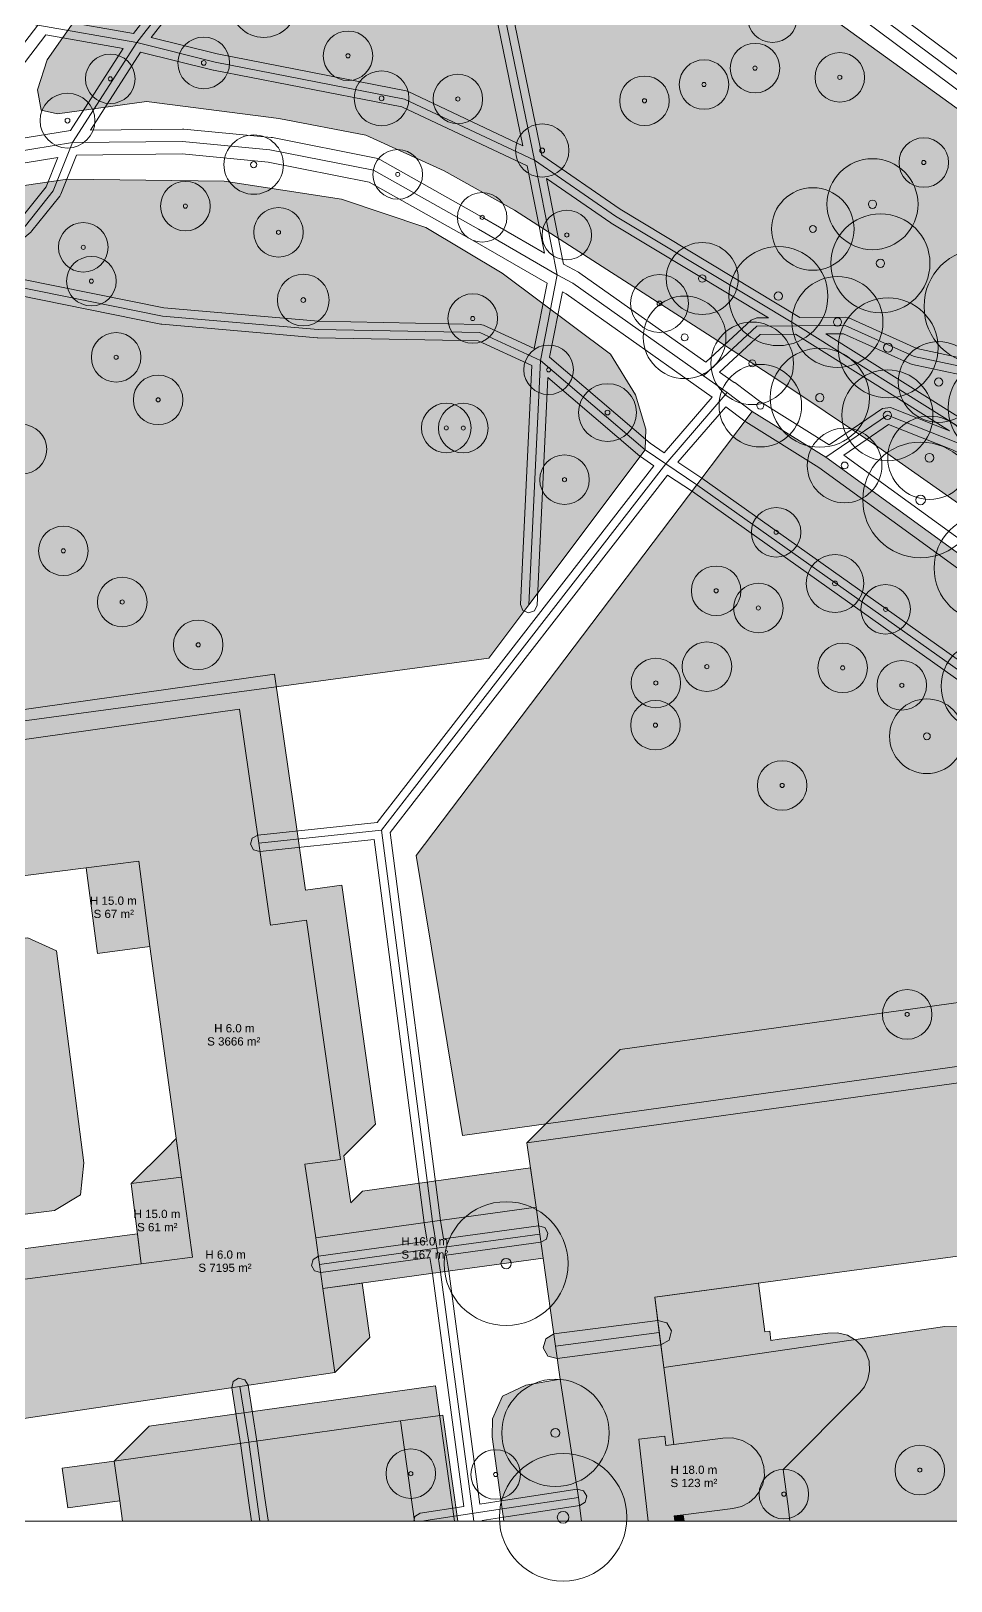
# Model space of a CAD drawing. Header units: metres. Extents: x -4 to 1086, y -7 to 929.
# Drawn here: x 574.8 to 686.2, y -7.2 to 180.5 of the extents above; entities that cross this region are included whole.
import ezdxf

# ---------------------------------------------------------------- set-up
doc = ezdxf.new("R2010")
doc.units = ezdxf.units.M
doc.header["$MEASUREMENT"] = 0
for name, color, linetype, lineweight, true_color in [('TPX_BUILDING_AREAS_TEXT', 7, 'CONTINUOUS', 0, 0x000000), ('TPX_BUILDING_HEIGHTS_TEXT', 7, 'CONTINUOUS', 0, 0x000000), ('TPX_BUILDINGS', 7, 'CONTINUOUS', 0, 0x000000), ('TPX_BUILDINGS_HATCH', 7, 'CONTINUOUS', 0, 0xf0f0f0), ('TPX_BUILDINGS_SHADOWS_HATCH', 7, 'CONTINUOUS', 0, 0x000000), ('TPX_BUILDINGS_SHADOWS_OUTLINES', 7, 'CONTINUOUS', 0, 0x000000), ('TPX_FRAME_PROJECT', 7, 'CONTINUOUS', 0, 0x000000), ('TPX_ROADS_AXES', 7, 'CONTINUOUS', 0, 0x323232), ('TPX_ROADS_CONTOURS', 7, 'CONTINUOUS', 0, 0x646464), ('TPX_ROADS_HATCH', 7, 'CONTINUOUS', 0, 0xc8c8c8), ('TPX_VEGETATION_GREEN_SPACES', 7, 'CONTINUOUS', 0, 0x58ba48), ('TPX_VEGETATION_GREEN_SPACES_HATCH', 7, 'CONTINUOUS', 0, 0x58ba48), ('TPX_VEGETATION_TREES_INDIVIDUAL', 7, 'CONTINUOUS', 0, 0x136734)]:
    doc.layers.add(name, color=color, linetype=linetype, lineweight=lineweight, true_color=true_color)
doc.styles.add('TPX_TEXTE', font='arial.ttf')

# ---------------------------------------------------------------- blocks, each defined once
blk = doc.blocks.new('TREETR003_CR035')
at = {"layer": 'TPX_VEGETATION_TREES_INDIVIDUAL'}
for radius in [3.5, 0.292]:
    blk.add_circle((0, 0, 0.04), radius, dxfattribs=at)
blk = doc.blocks.new('TREETR006_CR060')
at = {"layer": 'TPX_VEGETATION_TREES_INDIVIDUAL'}
for radius in [6, 0.625]:
    blk.add_circle((0, 0, 0.04), radius, dxfattribs=at)
blk = doc.blocks.new('TREETR003_CR030')
at = {"layer": 'TPX_VEGETATION_TREES_INDIVIDUAL'}
for radius in [3, 0.25]:
    blk.add_circle((0, 0, 0.04), radius, dxfattribs=at)
blk = doc.blocks.new('TREETR005_CR055')
at = {"layer": 'TPX_VEGETATION_TREES_INDIVIDUAL'}
for radius in [5.51, 0.5]:
    blk.add_circle((0, 0, 0.04), radius, dxfattribs=at)
blk = doc.blocks.new('TREETR006_CR075')
at = {"layer": 'TPX_VEGETATION_TREES_INDIVIDUAL'}
for radius in [7.5, 0.625]:
    blk.add_circle((0, 0, 0.04), radius, dxfattribs=at)
blk = doc.blocks.new('TREETR005_CR061')
at = {"layer": 'TPX_VEGETATION_TREES_INDIVIDUAL'}
for radius in [6.05, 0.542]:
    blk.add_circle((0, 0, 0.04), radius, dxfattribs=at)
blk = doc.blocks.new('TREETR006_CR070')
at = {"layer": 'TPX_VEGETATION_TREES_INDIVIDUAL'}
for radius in [7, 0.583]:
    blk.add_circle((0, 0, 0.04), radius, dxfattribs=at)
blk = doc.blocks.new('TREETR003_CR033')
at = {"layer": 'TPX_VEGETATION_TREES_INDIVIDUAL'}
for radius in [3.32, 0.292]:
    blk.add_circle((0, 0, 0.04), radius, dxfattribs=at)
blk = doc.blocks.new('TREETR004_CR036')
at = {"layer": 'TPX_VEGETATION_TREES_INDIVIDUAL'}
for radius in [3.6, 0.375]:
    blk.add_circle((0, 0, 0.04), radius, dxfattribs=at)
blk = doc.blocks.new('TREETR003_CR031')
at = {"layer": 'TPX_VEGETATION_TREES_INDIVIDUAL'}
for radius in [3.13, 0.292]:
    blk.add_circle((0, 0, 0.04), radius, dxfattribs=at)
blk = doc.blocks.new('TREETR003_CR040')
at = {"layer": 'TPX_VEGETATION_TREES_INDIVIDUAL'}
for radius in [4, 0.333]:
    blk.add_circle((0, 0, 0.04), radius, dxfattribs=at)
blk = doc.blocks.new('TREETR004_CR050')
at = {"layer": 'TPX_VEGETATION_TREES_INDIVIDUAL'}
for radius in [5, 0.417]:
    blk.add_circle((0, 0, 0.04), radius, dxfattribs=at)
blk = doc.blocks.new('TREETR005_CR051')
at = {"layer": 'TPX_VEGETATION_TREES_INDIVIDUAL'}
for radius in [5.05, 0.542]:
    blk.add_circle((0, 0, 0.04), radius, dxfattribs=at)
blk = doc.blocks.new('TREETR007_CR077')
at = {"layer": 'TPX_VEGETATION_TREES_INDIVIDUAL'}
for radius in [7.72, 0.708]:
    blk.add_circle((0, 0, 0.04), radius, dxfattribs=at)
blk = doc.blocks.new('TREETR005_CR044')
at = {"layer": 'TPX_VEGETATION_TREES_INDIVIDUAL'}
for radius in [4.36, 0.458]:
    blk.add_circle((0, 0, 0.04), radius, dxfattribs=at)
blk = doc.blocks.new('TREETR003_CR032')
at = {"layer": 'TPX_VEGETATION_TREES_INDIVIDUAL'}
for radius in [3.23, 0.292]:
    blk.add_circle((0, 0, 0.04), radius, dxfattribs=at)
blk = doc.blocks.new('TREETR004_CR045')
at = {"layer": 'TPX_VEGETATION_TREES_INDIVIDUAL'}
for radius in [4.52, 0.417]:
    blk.add_circle((0, 0, 0.04), radius, dxfattribs=at)
blk = doc.blocks.new('TREETR005_CR060')
at = {"layer": 'TPX_VEGETATION_TREES_INDIVIDUAL'}
for radius in [6, 0.5]:
    blk.add_circle((0, 0, 0.04), radius, dxfattribs=at)
blk = doc.blocks.new('TREETR005_CR049')
at = {"layer": 'TPX_VEGETATION_TREES_INDIVIDUAL'}
for radius in [4.89, 0.5]:
    blk.add_circle((0, 0, 0.04), radius, dxfattribs=at)
blk = doc.blocks.new('TREETR005_CR065')
at = {"layer": 'TPX_VEGETATION_TREES_INDIVIDUAL'}
for radius in [6.5, 0.542]:
    blk.add_circle((0, 0, 0.04), radius, dxfattribs=at)

msp = doc.modelspace()

# ---------------------------------------------------------------- hatches: boundary and pattern name
at = {"layer": 'TPX_BUILDINGS_HATCH'}
h = msp.add_hatch(color=256, dxfattribs=at)
h.paths.add_polyline_path([(526.49, 72.85), (522.8, 67.76), (528.99, 24.73), (533.62, 21.35), (532.09, 19.29), (537.98, 14.95), (543.89, 10.59), (545.47, 12.7), (550.53, 9.01), (553.27, 9.41), (560.03, 10.41), (600.1, 16.34), (611.6, 18.03), (610.15, 28.18), (609.74, 31.12), (609.29, 34.34), (607.97, 43.24), (612.29, 43.84), (608.18, 72.81), (603.81, 72.2), (602.38, 82.13), (600.05, 98.38), (539.61, 89.86), (535.76, 84.19), (532.23, 86.86), (527.79, 81.05), (523.34, 75.23), (526.49, 72.85)])
h.paths.add_polyline_path([(541.9, 63.04), (543.02, 64.64), (547.21, 61.44), (549.31, 60.98), (551.15, 61.56), (552.67, 62.71), (553.25, 64.36), (553.04, 66.49), (552.09, 67.86), (550.78, 69.1), (547.71, 71.32), (550.48, 75.26), (581.5, 79.15), (582.87, 68.79), (589.2, 69.61), (593.03, 41.68), (586.95, 40.93), (588.16, 31.2), (556.29, 27), (553.48, 29.25), (557.45, 34.51), (557.58, 35.14), (557.89, 36.6), (557.27, 38.44), (556.09, 39.93), (554.43, 40.47), (552.31, 40.25), (550.94, 39.29), (549.7, 37.97), (547.13, 34.33), (545.03, 36.2), (541.9, 63.04)], flags=16)
for points in [[(539.61, 89.86), (535.76, 84.19), (544.49, 77.59), (542.54, 75.03), (547.71, 71.32), (550.48, 75.26), (581.5, 79.15), (587.85, 79.97), (589.2, 69.61), (593.03, 41.68), (594.35, 31.98), (588.16, 31.2), (556.29, 27), (553.48, 29.25), (550.26, 24.97), (553.06, 22.92), (545.47, 12.7), (550.53, 9.01), (553.27, 9.41), (560.03, 10.41), (600.1, 16.34), (611.6, 18.03), (610.15, 28.18), (609.74, 31.12), (609.29, 34.34), (607.97, 43.24), (612.29, 43.84), (608.18, 72.81), (603.81, 72.2), (602.38, 82.13), (600.05, 98.38), (539.61, 89.86)], [(587.85, 79.97), (581.5, 79.15), (582.87, 68.79), (589.2, 69.61), (587.85, 79.97)], [(699.89, 54.87), (634.83, 45.86), (635.95, 38.04), (636.41, 34.79), (636.81, 31.88), (638.31, 21.2), (638.86, 17.23), (641.1, 2.89), (641.46, 0), (649.53, 0), (648.38, 9.94), (651.54, 10.3), (651.67, 9.18), (652.65, 9.31), (651.44, 18.63), (650.88, 22.86), (650.32, 27.15), (695.64, 33.3), (697.66, 31.63), (702.91, 38.34), (702.02, 39.02), (704.45, 42.13), (698.87, 46.52), (703.38, 52.15), (699.89, 54.87)], [(699.89, 54.87), (634.83, 45.86), (635.95, 38.04), (636.41, 34.79), (636.81, 31.88), (638.31, 21.2), (638.86, 17.23), (641.1, 2.89), (641.46, 0), (653.87, 0), (653.76, 0.77), (659.77, 1.55), (660.81, 1.79), (661.76, 2.28), (662.44, 2.86), (662.98, 3.57), (663.4, 4.49), (663.6, 5.49), (663.54, 6.65), (663.16, 7.76), (662.65, 8.54), (661.99, 9.18), (660.93, 9.8), (659.74, 10.1), (658.56, 10.07), (652.65, 9.31), (651.44, 18.63), (650.88, 22.86), (650.32, 27.15), (695.64, 33.3), (697.66, 31.63), (697.04, 30.84), (700.5, 28.17), (703.96, 25.49), (704.77, 26.53), (707.89, 24.22), (710.02, 0.01), (710, 0), (732.06, 0), (727.44, 28.96), (726.55, 34.48), (722.87, 37.35), (723.69, 38.37), (715.1, 45.07), (704.39, 53.43), (703.38, 52.15), (699.89, 54.87)], [(593.03, 41.68), (586.95, 40.93), (588.16, 31.2), (594.35, 31.98), (593.03, 41.68)], [(623.41, 36.3), (609.29, 34.34), (609.74, 31.12), (610.15, 28.18), (624.4, 30.16), (636.81, 31.88), (636.41, 34.79), (635.95, 38.04), (623.41, 36.3)], [(601.17, 9.58), (584.86, 7.28), (585.54, 2.49), (585.89, 0), (621.25, 0), (619.53, 12.16), (601.17, 9.58)], [(651.54, 10.3), (648.38, 9.94), (649.53, 0), (652.74, 0), (652.67, 0.64), (653.76, 0.77), (659.77, 1.55), (660.81, 1.79), (661.76, 2.28), (662.44, 2.86), (662.98, 3.57), (663.4, 4.49), (663.6, 5.49), (663.54, 6.65), (663.16, 7.76), (662.65, 8.54), (661.99, 9.18), (660.93, 9.8), (659.74, 10.1), (658.56, 10.07), (652.65, 9.31), (651.67, 9.18), (651.54, 10.3)], [(653.76, 0.77), (652.67, 0.64), (652.74, 0), (653.87, 0), (653.76, 0.77)]]:
    msp.add_hatch(color=256, dxfattribs=at).paths.add_polyline_path(points)
at = {"layer": 'TPX_BUILDINGS_SHADOWS_HATCH'}
for points in [[(542.84, 97.47), (532.23, 86.86), (535.76, 84.19), (539.61, 89.86), (600.05, 98.38), (602.38, 82.13), (603.81, 72.2), (608.18, 72.81), (612.29, 43.84), (607.97, 43.24), (609.29, 34.34), (623.41, 36.3), (635.95, 38.04), (635.27, 42.82), (629.07, 41.96), (614.95, 40), (613.54, 38.58), (612.69, 44.25), (616.53, 48.09), (612.42, 77.05), (608.05, 76.44), (606.62, 86.38), (604.29, 102.62), (546.75, 94.51), (542.84, 97.47)], [(639.07, 50.1), (634.83, 45.86), (699.89, 54.87), (703.38, 52.15), (704.39, 53.43), (715.1, 45.07), (723.69, 38.37), (722.87, 37.35), (726.55, 34.48), (727.44, 28.96), (732.06, 0), (739.76, 0), (742.31, 3.51), (741.41, 4.15), (743.95, 7.67), (738.75, 40.27), (737.87, 45.8), (734.36, 48.52), (735.6, 50.07), (736.42, 51.1), (727.83, 57.8), (717.12, 66.15), (714.54, 63.58), (711.21, 66.18), (646.14, 57.17), (639.07, 50.1)], [(543.02, 64.64), (541.9, 63.04), (545.03, 36.2), (547.13, 34.33), (549.7, 37.97), (550.94, 39.29), (552.31, 40.25), (554.43, 40.47), (556.09, 39.93), (557.27, 38.44), (557.89, 36.6), (557.58, 35.14), (557.45, 34.51), (553.48, 29.25), (556.29, 27), (588.16, 31.2), (587.71, 34.83), (562.13, 31.45), (563.67, 33.52), (560.86, 35.58), (564.09, 39.86), (568.06, 45.12), (568.19, 45.75), (568.5, 47.21), (567.87, 49.04), (566.7, 50.54), (565.04, 51.08), (562.91, 50.85), (561.55, 49.89), (553.02, 41.36), (551.86, 42.21), (549.71, 40.06), (549.27, 40.45), (546.79, 61.77), (543.02, 64.64)], [(591.19, 45.17), (586.95, 40.93), (593.03, 41.68), (592.39, 46.37), (591.19, 45.17)], [(614.91, 28.84), (610.15, 28.18), (611.6, 18.03), (615.84, 22.28), (614.91, 28.84)], [(650.39, 27.16), (650.32, 27.15), (651.44, 18.63), (652.65, 9.31), (658.56, 10.07), (659.74, 10.1), (660.93, 9.8), (661.99, 9.18), (662.65, 8.54), (663.16, 7.76), (663.54, 6.65), (663.6, 5.49), (663.4, 4.49), (662.98, 3.57), (662.44, 2.86), (661.76, 2.28), (660.81, 1.79), (659.77, 1.55), (653.76, 0.77), (653.87, 0), (666.69, 0), (666.5, 1.5), (665.86, 6.28), (675.17, 15.59), (675.71, 16.29), (676.13, 17.22), (676.33, 18.22), (676.27, 19.38), (675.88, 20.48), (675.37, 21.26), (674.72, 21.91), (673.65, 22.53), (672.47, 22.83), (671.29, 22.8), (665.38, 22.04), (664.4, 21.91), (664.27, 23.03), (663.66, 22.96), (662.89, 28.86), (650.39, 27.16)], [(589.1, 11.53), (584.86, 7.28), (601.17, 9.58), (619.53, 12.16), (621.25, 0), (626.1, 0), (623.77, 16.4), (605.41, 13.82), (589.1, 11.53)]]:
    msp.add_hatch(color=256, dxfattribs=at).paths.add_polyline_path(points)
at = {"layer": 'TPX_ROADS_HATCH'}
for points in [[(637.12, 22.12), (636.82, 21.01), (637.39, 20.01), (638.5, 19.72), (651.08, 21.37), (652.07, 21.94), (652.37, 23.05), (651.8, 24.05), (650.69, 24.34), (638.11, 22.69), (637.12, 22.12)], [(599.29, 16.92), (599.11, 16.18), (600.18, 9.43), (601.14, 2.5), (601.5, 0), (603.47, 0), (603.5, 0.14), (603.12, 2.78), (602.16, 9.71), (601.08, 16.49), (600.68, 17.15), (599.94, 17.32), (599.29, 16.92)]]:
    msp.add_hatch(color=256, dxfattribs=at).paths.add_polyline_path(points)
at = {"layer": 'TPX_VEGETATION_GREEN_SPACES_HATCH'}
for points in [[(576.77, 177.06), (575.61, 173.4), (576.03, 170.93), (578.03, 170.48), (588.77, 171.99), (604.82, 169.94), (615.36, 167.92), (624.84, 163.61), (633.33, 158.84), (657.29, 143.44), (664.99, 138.42), (676.94, 130.43), (724.82, 96.75), (727.58, 95.83), (730.68, 95.64), (732.49, 96.5), (752.1, 119.75), (752, 122.75), (748.3, 126.24), (727.65, 141.7), (708.78, 155.34), (691.14, 168.11), (670.59, 182.94), (653.27, 195.95), (631.48, 213.88), (627.12, 217.65), (624.03, 219.49), (621.28, 219.65), (619.98, 219.24), (608.88, 210.22), (599.29, 202.97), (592.22, 196.42), (584.36, 187.91), (576.77, 177.06)], [(560.66, 155.19), (521.83, 101.69), (526.29, 98.84), (536.56, 91.93), (630.22, 104.56), (635.08, 111.03), (649.17, 129.79), (649.25, 132.31), (648.01, 136.44), (644.95, 141.39), (631.85, 151.19), (622.59, 156.73), (612.39, 160.16), (598.2, 162.34), (579.23, 162.58), (570.61, 161.32), (564.95, 158.85), (560.66, 155.19)], [(655.44, 125.55), (621.43, 80.65), (627.04, 46.74), (706.59, 57.84), (716.06, 71.99), (717.08, 71.18), (721.51, 67.68), (725.06, 72.15), (716, 79.3), (717.68, 81.41), (720.71, 85.2), (727.72, 79.66), (730.69, 83.04), (731.92, 84.43), (728.71, 87.01), (671.03, 128.89), (662.13, 134.44), (655.44, 125.55)], [(549.31, 60.98), (547.21, 61.44), (549.7, 37.97), (550.94, 39.29), (552.31, 40.25), (554.43, 40.47), (556.09, 39.93), (557.27, 38.44), (557.89, 36.6), (557.58, 35.14), (577.66, 37.64), (580.8, 39.55), (581.22, 43.42), (577.9, 69.1), (574.41, 70.68), (552.09, 67.86), (553.04, 66.49), (553.25, 64.36), (552.67, 62.71), (551.15, 61.56), (549.31, 60.98)], [(685.43, 23.61), (651.44, 18.63), (652.65, 9.31), (658.56, 10.07), (659.74, 10.1), (660.93, 9.8), (661.99, 9.18), (662.65, 8.54), (663.16, 7.76), (663.54, 6.65), (663.6, 5.49), (663.4, 4.49), (662.98, 3.57), (662.44, 2.86), (661.76, 2.28), (660.81, 1.79), (659.77, 1.55), (653.76, 0.77), (653.87, 0), (697.5, 0), (699.32, 2.34), (700.55, 5.09), (701.18, 8.04), (701.21, 10.58), (700.79, 13.09), (699.13, 16.94), (696.58, 20.01), (694.03, 21.85), (691.68, 22.9), (689.12, 23.53), (685.43, 23.61)], [(630.7, 12.41), (630.63, 10.22), (632.07, 0), (641.46, 0), (641.1, 2.89), (638.86, 17.23), (634.7, 16.47), (631.89, 15.16), (630.7, 12.41)], [(624.65, 12.87), (619.53, 12.16), (621.25, 0), (626.47, 0), (624.65, 12.87)], [(584.86, 7.28), (578.58, 6.42), (579.26, 1.61), (585.54, 2.49), (584.86, 7.28)]]:
    msp.add_hatch(color=256, dxfattribs=at).paths.add_polyline_path(points)

# ---------------------------------------------------------------- linework, layer by layer
at = {"layer": 'TPX_BUILDINGS', "elevation": 0.04}
for points in [[(560.03, 10.41), (600.1, 16.34), (611.6, 18.03), (610.15, 28.18), (609.74, 31.12), (609.29, 34.34), (607.97, 43.24), (612.29, 43.84), (608.18, 72.81), (603.81, 72.2), (602.38, 82.13), (600.05, 98.38), (539.61, 89.86)], [(560.03, 10.41), (600.1, 16.34), (611.6, 18.03), (610.15, 28.18), (609.74, 31.12), (609.29, 34.34), (607.97, 43.24), (612.29, 43.84), (608.18, 72.81), (603.81, 72.2), (602.38, 82.13), (600.05, 98.38), (539.61, 89.86)], [(550.48, 75.26), (581.5, 79.15), (587.85, 79.97), (589.2, 69.61), (593.03, 41.68), (594.35, 31.98), (588.16, 31.2), (556.29, 27)], [(550.48, 75.26), (581.5, 79.15), (582.87, 68.79), (589.2, 69.61), (593.03, 41.68), (586.95, 40.93), (588.16, 31.2), (556.29, 27)], [(699.89, 54.87), (634.83, 45.86), (635.95, 38.04), (636.41, 34.79), (636.81, 31.88), (638.31, 21.2), (638.86, 17.23), (641.1, 2.89), (641.46, 0), (653.87, 0), (653.76, 0.77), (659.77, 1.55), (660.81, 1.79), (661.76, 2.28), (662.44, 2.86), (662.98, 3.57), (663.4, 4.49), (663.6, 5.49), (663.54, 6.65), (663.16, 7.76), (662.65, 8.54), (661.99, 9.18), (660.93, 9.8), (659.74, 10.1), (658.56, 10.07), (652.65, 9.31), (651.44, 18.63), (650.88, 22.86), (650.32, 27.15), (695.64, 33.3)]]:
    msp.add_lwpolyline(points, dxfattribs=at)
for points in [[(587.85, 79.97), (581.5, 79.15), (582.87, 68.79), (589.2, 69.61)], [(699.89, 54.87), (634.83, 45.86), (635.95, 38.04), (636.41, 34.79), (636.81, 31.88), (638.31, 21.2), (638.86, 17.23), (641.1, 2.89), (641.46, 0), (649.53, 0), (648.38, 9.94), (651.54, 10.3), (651.67, 9.18), (652.65, 9.31), (651.44, 18.63), (650.88, 22.86), (650.32, 27.15), (695.64, 33.3), (697.66, 31.63), (702.91, 38.34), (702.02, 39.02), (704.45, 42.13), (698.87, 46.52), (703.38, 52.15)], [(593.03, 41.68), (586.95, 40.93), (588.16, 31.2), (594.35, 31.98)], [(623.41, 36.3), (609.29, 34.34), (609.74, 31.12), (610.15, 28.18), (624.4, 30.16), (636.81, 31.88), (636.41, 34.79), (635.95, 38.04)], [(601.17, 9.58), (584.86, 7.28), (585.54, 2.49), (585.89, 0), (621.25, 0), (619.53, 12.16)], [(651.54, 10.3), (648.38, 9.94), (649.53, 0), (652.74, 0), (652.67, 0.64), (653.76, 0.77), (659.77, 1.55), (660.81, 1.79), (661.76, 2.28), (662.44, 2.86), (662.98, 3.57), (663.4, 4.49), (663.6, 5.49), (663.54, 6.65), (663.16, 7.76), (662.65, 8.54), (661.99, 9.18), (660.93, 9.8), (659.74, 10.1), (658.56, 10.07), (652.65, 9.31), (651.67, 9.18)], [(653.76, 0.77), (652.67, 0.64), (652.74, 0), (653.87, 0)]]:
    msp.add_lwpolyline(points, close=True, dxfattribs=at)
at = {"layer": 'TPX_BUILDINGS_SHADOWS_OUTLINES', "elevation": 0.04}
for points in [[(542.84, 97.47), (532.23, 86.86), (535.76, 84.19), (539.61, 89.86), (600.05, 98.38), (602.38, 82.13), (603.81, 72.2), (608.18, 72.81), (612.29, 43.84), (607.97, 43.24), (609.29, 34.34), (623.41, 36.3), (635.95, 38.04), (635.27, 42.82), (629.07, 41.96), (614.95, 40), (613.54, 38.58), (612.69, 44.25), (616.53, 48.09), (612.42, 77.05), (608.05, 76.44), (606.62, 86.38), (604.29, 102.62), (546.75, 94.51)], [(591.19, 45.17), (586.95, 40.93), (593.03, 41.68), (592.39, 46.37)], [(614.91, 28.84), (610.15, 28.18), (611.6, 18.03), (615.84, 22.28)], [(650.39, 27.16), (650.32, 27.15), (651.44, 18.63), (652.65, 9.31), (658.56, 10.07), (659.74, 10.1), (660.93, 9.8), (661.99, 9.18), (662.65, 8.54), (663.16, 7.76), (663.54, 6.65), (663.6, 5.49), (663.4, 4.49), (662.98, 3.57), (662.44, 2.86), (661.76, 2.28), (660.81, 1.79), (659.77, 1.55), (653.76, 0.77), (653.87, 0), (666.69, 0), (666.5, 1.5), (665.86, 6.28), (675.17, 15.59), (675.71, 16.29), (676.13, 17.22), (676.33, 18.22), (676.27, 19.38), (675.88, 20.48), (675.37, 21.26), (674.72, 21.91), (673.65, 22.53), (672.47, 22.83), (671.29, 22.8), (665.38, 22.04), (664.4, 21.91), (664.27, 23.03), (663.66, 22.96), (662.89, 28.86)], [(589.1, 11.53), (584.86, 7.28), (601.17, 9.58), (619.53, 12.16), (621.25, 0), (626.1, 0), (623.77, 16.4), (605.41, 13.82)]]:
    msp.add_lwpolyline(points, close=True, dxfattribs=at)
for points in [[(711.21, 66.18), (646.14, 57.17), (639.07, 50.1), (634.83, 45.86), (699.89, 54.87)], [(556.29, 27), (588.16, 31.2), (587.71, 34.83), (562.13, 31.45)]]:
    msp.add_lwpolyline(points, dxfattribs=at)
at = {"layer": 'TPX_FRAME_PROJECT', "elevation": 0}
msp.add_lwpolyline([(0, 0), (1081.31, 0), (1081.31, 926.42), (0, 926.42)], close=True, dxfattribs=at)
at = {"layer": 'TPX_ROADS_AXES', "elevation": 0.03}
for points in [[(301.31, 376.65), (314.36, 370.33), (350.84, 354.43), (365.46, 348.15), (379.85, 341.97), (408.07, 327.97), (438.12, 310.03), (449.28, 302.28), (469.03, 288.9), (486.89, 276.81), (497.71, 271.92), (557.14, 249.61), (621.4, 224.91), (636.99, 212.59), (670.07, 187.9), (690.41, 172.72), (726.08, 145.98), (745.67, 130.9), (758.22, 120.91), (789.83, 96.69), (811.33, 77.19), (831, 51.84), (846.42, 26.15), (858.87, 0)], [(736.21, 95.81), (699.2, 124.35), (687.46, 132.37), (667.63, 144.81), (645.58, 158.11), (635.75, 164.89), (620.03, 172.29), (597.11, 176.77), (587.62, 179.14), (575.63, 181.25), (549.32, 184.97), (524.84, 189.08), (500.01, 197.83), (492.73, 201.18), (469.96, 216.58), (430.81, 246.95), (399.99, 267.29), (387.54, 275.51), (349.12, 304.76), (328.4, 317.17), (303.54, 324.07), (288.31, 327.19), (280.12, 325.72)], [(232.2, 301.39), (256.66, 303.48), (287, 306.09), (300.01, 305.23), (314.5, 302.5), (343.76, 288.52), (387.36, 256.22), (486.11, 184.57), (486.58, 184.21), (494.49, 178.61), (499.33, 175.18), (515.59, 165.35), (536.92, 157.79), (554.84, 152.99), (566.8, 150.84), (590.74, 146), (609.56, 144.37), (629.16, 143.99), (636.48, 140.63), (649.17, 129.79), (651.65, 128.09), (655.44, 125.55), (717.68, 81.41)], [(654.03, 262.53), (646.73, 250.37), (641.68, 243.02), (634.27, 234.12), (631.2, 230.97), (621.4, 224.91), (598.54, 208.27), (587.51, 197.05), (575.63, 181.25), (562.57, 164.2)], [(621.4, 224.91), (625.67, 213.91), (635.75, 164.89), (638.52, 151), (636.48, 140.63), (635.08, 111.03)], [(526.29, 98.84), (566.8, 150.84), (574.14, 156.93), (577.5, 161.16), (579.84, 167.01), (587.62, 179.14), (594.87, 188.5), (604.76, 199.04), (615.8, 208.42), (625.67, 213.91)], [(799.61, 211.33), (798.41, 207.03), (796.46, 200), (789.07, 184.29), (777.94, 163.4), (773.1, 157.16), (769.38, 153.98), (766.63, 155.69), (749.04, 134.89), (745.67, 130.9), (739.13, 128), (729.72, 126.14), (717.67, 123.3), (705.87, 124.28), (699.2, 124.35), (686.8, 130.72), (678.49, 133.99), (671.03, 128.89)], [(728.71, 87.01), (671.03, 128.89), (662.13, 134.44), (659.1, 136.75), (656.21, 138.77), (640.39, 149.98), (638.52, 151), (628.99, 156.51), (616.29, 163.66), (603.74, 166.15), (593.16, 167.15), (579.84, 167.01), (562.57, 164.2)], [(656.21, 138.77), (662.69, 144.77), (667.63, 144.81), (673.39, 144.87), (681.73, 141.11), (691.24, 139.08), (707.35, 135.24), (716.5, 135.36), (722.35, 137.23), (724.34, 141.48), (726.08, 145.98), (727.63, 151.59)], [(659.1, 136.75), (651.65, 128.09), (620.68, 88.15), (617.23, 83.71)], [(617.23, 83.71), (602.38, 82.13)], [(617.23, 83.71), (623.41, 36.3), (623.93, 33.08), (624.4, 30.16), (628.43, 0)], [(609.74, 31.12), (623.93, 33.08), (636.41, 34.79)], [(650.88, 22.86), (638.31, 21.2)], [(601.17, 9.58), (600.1, 16.34)], [(601.17, 9.58), (602.13, 2.64)], [(602.13, 2.64), (602.51, 0)], [(632.43, 1.58), (641.1, 2.89)], [(622.09, 0), (632.43, 1.58)]]:
    msp.add_lwpolyline(points, dxfattribs=at)
at = {"layer": 'TPX_ROADS_CONTOURS', "elevation": 0.03}
for points in [[(691.31, 173.92), (670.97, 189.11), (637.91, 213.78), (624.01, 224.76), (631.99, 229.7), (632.27, 229.92), (635.35, 233.08), (635.42, 233.16), (642.83, 242.06), (642.92, 242.17), (647.96, 249.53), (648.01, 249.6), (654.69, 260.71), (684.21, 250.32), (681.84, 244.2), (681.86, 243.42), (682.42, 242.9), (732.29, 224.34)], [(567.21, 149.74), (590.54, 145.02), (590.65, 145), (609.47, 143.37), (609.54, 143.37), (628.93, 143), (635.45, 140), (634.08, 111.07), (634.34, 110.35), (635.03, 110.03), (635.75, 110.29), (636.08, 110.98), (637.38, 138.54), (648.52, 129.03), (648.6, 128.97), (650.21, 127.87), (619.89, 88.77), (616.7, 84.66), (602.27, 83.13), (601.6, 82.76), (601.39, 82.03), (601.75, 81.35), (602.49, 81.14), (616.37, 82.61), (622.42, 36.17), (622.78, 33.93), (609.61, 32.11), (608.95, 31.72), (608.75, 30.98), (609.14, 30.32), (609.88, 30.13), (623.1, 31.96), (623.41, 30.01), (627.19, 1.79), (621.94, 0.99), (621.28, 0.59), (621.14, 0), (629.39, 0), (629.42, 0.11), (632.58, 0.59), (641.25, 1.9), (641.91, 2.3), (642.09, 3.04), (641.69, 3.69), (640.95, 3.88), (632.27, 2.56), (629.16, 2.09), (625.39, 30.29), (625.08, 32.23), (636.54, 33.8), (637.21, 34.18), (637.4, 34.92), (637.01, 35.59), (636.27, 35.78), (624.76, 34.2), (624.4, 36.44), (618.28, 83.42), (621.47, 87.54), (651.87, 126.74), (654.88, 124.73), (717.05, 80.63)], [(718.26, 82.22), (656.02, 126.37), (653.14, 128.3), (658.92, 135), (661.23, 133.25), (661.34, 133.17), (670.19, 127.65), (727.8, 85.82)]]:
    msp.add_lwpolyline(points, dxfattribs=at)
for points in [[(577.96, 181.85), (588.65, 196.07), (599.52, 207.13), (621.13, 222.86), (624.43, 214.36), (615.31, 209.29), (615.15, 209.18), (604.11, 199.8), (604.03, 199.72), (594.14, 189.18), (594.08, 189.11), (587.2, 180.23)], [(624.02, 220.93), (636.07, 211.42), (636.1, 211.39), (669.17, 186.7), (689.51, 171.52), (724.69, 145.15), (723.42, 141.87), (721.63, 138.05), (716.33, 136.35), (707.46, 136.24), (691.47, 140.05), (691.45, 140.05), (682.04, 142.06), (673.81, 145.78), (673.38, 145.87), (667.91, 145.81), (646.12, 158.95), (636.65, 165.48), (626.65, 214.11), (626.61, 214.27)], [(589.35, 179.74), (595.63, 187.85), (605.45, 198.31), (616.37, 207.59), (624.97, 212.37), (634.37, 166.64), (620.46, 173.19), (620.22, 173.27), (597.33, 177.75)], [(566.06, 166.29), (576.61, 180.06), (585.96, 178.41), (579.6, 168.49)], [(582.01, 168.53), (588.07, 177.99), (596.87, 175.8), (596.92, 175.79), (619.72, 171.33), (634.87, 164.2), (636.98, 153.62), (629.73, 157.81), (617.03, 164.96), (616.58, 165.13), (604.03, 167.62), (603.88, 167.64), (593.3, 168.64), (593.14, 168.65)], [(569.05, 151.4), (574.78, 156.16), (574.92, 156.31), (578.28, 160.53), (578.43, 160.78), (580.32, 165.51), (593.1, 165.65), (603.52, 164.66), (615.76, 162.23), (628.25, 155.2), (637.3, 149.97), (635.74, 142.07), (629.58, 144.9), (629.18, 144.99), (609.61, 145.37), (590.88, 146.99)], [(557.08, 153.6), (563.44, 162.82), (578.04, 165.2), (576.62, 161.66), (573.42, 157.63), (566.52, 151.91)], [(637.22, 162.66), (645.01, 157.29), (645.06, 157.26), (664.09, 145.78), (662.68, 145.77), (662.01, 145.5), (656.5, 140.4), (641.26, 151.2), (641.11, 151.3), (639.28, 152.29)], [(637.57, 141.01), (639.14, 148.95), (639.59, 148.71), (655.34, 137.54), (657.29, 136.18), (651.47, 129.42), (649.77, 130.59)], [(658.18, 139.22), (663.09, 143.77), (667.35, 143.81), (686.01, 132.11), (678.85, 134.92), (677.92, 134.81), (671.46, 130.4), (662.99, 135.68), (660.01, 137.94), (659.96, 137.97)], [(671.06, 143.84), (673.18, 143.86), (681.31, 140.2), (681.52, 140.13), (691.02, 138.1), (707.12, 134.27), (707.36, 134.24), (716.51, 134.36), (716.8, 134.4), (722.66, 136.28), (723.26, 136.81), (725.24, 141.05), (725.27, 141.12), (726.34, 143.89), (743.21, 130.9), (738.83, 128.96), (729.53, 127.12), (729.49, 127.11), (717.6, 124.31), (705.95, 125.28), (705.88, 125.28), (699.51, 125.34), (688.03, 133.2), (687.99, 133.22)], [(673.21, 129.17), (678.62, 132.86), (686.39, 129.81), (698.66, 123.5), (734.37, 95.96), (728.47, 89.04)], [(637.12, 22.12), (636.82, 21.01), (637.39, 20.01), (638.5, 19.72), (651.08, 21.37), (652.07, 21.94), (652.37, 23.05), (651.8, 24.05), (650.69, 24.34), (638.11, 22.69)], [(599.29, 16.92), (599.11, 16.18), (600.18, 9.43), (601.14, 2.5), (601.5, 0), (603.47, 0), (603.5, 0.14), (603.12, 2.78), (602.16, 9.71), (601.08, 16.49), (600.68, 17.15), (599.94, 17.32)]]:
    msp.add_lwpolyline(points, close=True, dxfattribs=at)
at = {"layer": 'TPX_VEGETATION_GREEN_SPACES', "elevation": 0}
for points in [[(584.36, 187.91), (576.77, 177.06), (575.61, 173.4), (576.03, 170.93), (578.03, 170.48), (588.77, 171.99), (604.82, 169.94), (615.36, 167.92), (624.84, 163.61), (633.33, 158.84), (657.29, 143.44), (664.99, 138.42), (676.94, 130.43), (724.82, 96.75)], [(691.14, 168.11), (670.59, 182.94)], [(689.12, 23.53), (685.43, 23.61), (651.44, 18.63), (652.65, 9.31), (658.56, 10.07), (659.74, 10.1), (660.93, 9.8), (661.99, 9.18), (662.65, 8.54), (663.16, 7.76), (663.54, 6.65), (663.6, 5.49), (663.4, 4.49), (662.98, 3.57), (662.44, 2.86), (661.76, 2.28), (660.81, 1.79), (659.77, 1.55), (653.76, 0.77), (653.87, 0), (697.5, 0)]]:
    msp.add_lwpolyline(points, dxfattribs=at)
for points in [[(560.66, 155.19), (521.83, 101.69), (526.29, 98.84), (536.56, 91.93), (630.22, 104.56), (635.08, 111.03), (649.17, 129.79), (649.25, 132.31), (648.01, 136.44), (644.95, 141.39), (631.85, 151.19), (622.59, 156.73), (612.39, 160.16), (598.2, 162.34), (579.23, 162.58), (570.61, 161.32), (564.95, 158.85)], [(655.44, 125.55), (621.43, 80.65), (627.04, 46.74), (706.59, 57.84), (716.06, 71.99), (717.08, 71.18), (721.51, 67.68), (725.06, 72.15), (716, 79.3), (717.68, 81.41), (720.71, 85.2), (727.72, 79.66), (730.69, 83.04), (731.92, 84.43), (728.71, 87.01), (671.03, 128.89), (662.13, 134.44)], [(549.31, 60.98), (547.21, 61.44), (549.7, 37.97), (550.94, 39.29), (552.31, 40.25), (554.43, 40.47), (556.09, 39.93), (557.27, 38.44), (557.89, 36.6), (557.58, 35.14), (577.66, 37.64), (580.8, 39.55), (581.22, 43.42), (577.9, 69.1), (574.41, 70.68), (552.09, 67.86), (553.04, 66.49), (553.25, 64.36), (552.67, 62.71), (551.15, 61.56)], [(630.7, 12.41), (630.63, 10.22), (632.07, 0), (641.46, 0), (641.1, 2.89), (638.86, 17.23), (634.7, 16.47), (631.89, 15.16)], [(624.65, 12.87), (619.53, 12.16), (621.25, 0), (626.47, 0)], [(584.86, 7.28), (578.58, 6.42), (579.26, 1.61), (585.54, 2.49)]]:
    msp.add_lwpolyline(points, close=True, dxfattribs=at)

# ---------------------------------------------------------------- block references
at = {"layer": 'TPX_VEGETATION_TREES_INDIVIDUAL'}
for name, p in [('TREETR003_CR040', (602.98, 183.76, 0.04)), ('TREETR003_CR030', (664.58, 182.15, 0.04)), ('TREETR003_CR030', (613.19, 177.53, 0.04)), ('TREETR003_CR031', (595.72, 176.67, 0.04)), ('TREETR003_CR030', (662.47, 176.04, 0.04)), ('TREETR003_CR030', (584.4, 174.74, 0.04)), ('TREETR003_CR030', (656.29, 174.05, 0.04)), ('TREETR003_CR030', (672.73, 174.92, 0.04)), ('TREETR003_CR033', (617.25, 172.38, 0.04)), ('TREETR003_CR030', (626.49, 172.29, 0.04)), ('TREETR003_CR030', (649.08, 172.08, 0.04)), ('TREETR003_CR033', (579.22, 169.68, 0.04)), ('TREETR003_CR032', (636.7, 166.06, 0.04)), ('TREETR004_CR036', (601.77, 164.35, 0.04)), ('TREETR003_CR030', (682.9, 164.6, 0.04)), ('TREETR003_CR030', (619.21, 163.16, 0.04)), ('TREETR005_CR055', (676.69, 159.55, 0.04)), ('TREETR003_CR030', (593.5, 159.32, 0.04)), ('TREETR004_CR050', (669.47, 156.55, 0.04)), ('TREETR003_CR030', (629.43, 157.96, 0.04)), ('TREETR003_CR030', (604.77, 156.15, 0.04)), ('TREETR003_CR030', (639.68, 155.82, 0.04)), ('TREETR005_CR060', (677.65, 152.39, 0.04)), ('TREETR003_CR030', (581.13, 154.33, 0.04)), ('TREETR005_CR044', (656.07, 150.55, 0.04)), ('TREETR005_CR060', (665.29, 148.42, 0.04)), ('TREETR006_CR070', (689.93, 147.16, 0.04)), ('TREETR003_CR030', (582.12, 150.23, 0.04)), ('TREETR003_CR031', (607.77, 147.94, 0.04)), ('TREETR003_CR035', (650.9, 147.53, 0.04)), ('TREETR005_CR055', (672.45, 145.28, 0.04)), ('TREETR003_CR030', (628.29, 145.7, 0.04)), ('TREETR004_CR050', (653.94, 143.42, 0.04)), ('TREETR005_CR061', (678.58, 142.16, 0.04)), ('TREETR004_CR050', (662.13, 140.27, 0.04)), ('TREETR003_CR030', (585.11, 141.01, 0.04)), ('TREETR005_CR049', (684.7, 138.01, 0.04)), ('TREETR003_CR030', (637.47, 139.49, 0.04)), ('TREETR005_CR060', (670.31, 136.11, 0.04)), ('TREETR006_CR060', (691.86, 134.88, 0.04)), ('TREETR004_CR050', (663.11, 135.15, 0.04)), ('TREETR005_CR055', (678.5, 133.98, 0.04)), ('TREETR003_CR030', (590.2, 135.85, 0.04)), ('TREETR003_CR035', (644.61, 134.31, 0.04)), ('TREETR003_CR030', (625.08, 132.45, 0.04)), ('TREETR003_CR030', (627.14, 132.43, 0.04)), ('TREETR005_CR051', (683.59, 128.83, 0.04)), ('TREETR003_CR030', (573.71, 129.87, 0.04)), ('TREETR004_CR045', (673.31, 127.9, 0.04)), ('TREETR006_CR070', (682.51, 123.73, 0.04)), ('TREETR003_CR030', (639.4, 126.18, 0.04)), ('TREETR003_CR030', (665.02, 119.81, 0.04)), ('TREETR003_CR030', (578.72, 117.56, 0.04)), ('TREETR005_CR065', (690.65, 115.47, 0.04)), ('TREETR003_CR035', (672.15, 113.61, 0.04)), ('TREETR003_CR030', (657.76, 112.72, 0.04)), ('TREETR003_CR030', (585.85, 111.36, 0.04)), ('TREETR003_CR030', (662.87, 110.63, 0.04)), ('TREETR003_CR030', (678.28, 110.48, 0.04)), ('TREETR003_CR030', (595.05, 106.17, 0.04)), ('TREETR003_CR030', (656.64, 103.53, 0.04)), ('TREETR003_CR030', (673.08, 103.38, 0.04)), ('TREETR005_CR055', (690.51, 101.17, 0.04)), ('TREETR003_CR030', (650.46, 101.55, 0.04)), ('TREETR003_CR030', (680.24, 101.27, 0.04)), ('TREETR004_CR045', (683.27, 95.1, 0.04)), ('TREETR003_CR030', (650.41, 96.44, 0.04)), ('TREETR003_CR030', (665.75, 89.14, 0.04)), ('TREETR003_CR030', (680.89, 61.4, 0.04)), ('TREETR006_CR075', (632.33, 31.21, 0.04)), ('TREETR005_CR065', (638.3, 10.71, 0.04)), ('TREETR003_CR030', (620.79, 5.77, 0.04)), ('TREETR003_CR030', (631.06, 5.67, 0.04)), ('TREETR007_CR077', (639.23, 0.48, 0.04)), ('TREETR003_CR030', (682.42, 6.2, 0.04)), ('TREETR003_CR030', (665.96, 3.29, 0.04))]:
    msp.add_blockref(name, p, dxfattribs=at)

# ---------------------------------------------------------------- texts
at = {"layer": 'TPX_BUILDING_AREAS_TEXT', "style": 'TPX_TEXTE'}
for s, p in [('S 67 m²', (582.38, 73.08, 0.05)), ('S 3666 m²', (596.13, 57.63, 0.05)), ('S 61 m²', (587.65, 35.13, 0.05)), ('S 167 m²', (619.65, 31.81, 0.05)), ('S 7195 m²', (595.07, 30.21, 0.05)), ('S 123 m²', (652.23, 4.14, 0.05))]:
    msp.add_text(s, height=1, dxfattribs=at).set_placement(p)
at = {"layer": 'TPX_BUILDING_HEIGHTS_TEXT', "style": 'TPX_TEXTE'}
for s, p in [('H 15.0 m', (581.95, 74.68, 0.05)), ('H 6.0 m', (596.98, 59.23, 0.05)), ('H 15.0 m', (587.22, 36.73, 0.05)), ('H 16.0 m', (619.65, 33.41, 0.05)), ('H 6.0 m', (595.92, 31.81, 0.05)), ('H 18.0 m', (652.23, 5.74, 0.05))]:
    msp.add_text(s, height=1, dxfattribs=at).set_placement(p)

doc.saveas('drawing.dxf')
